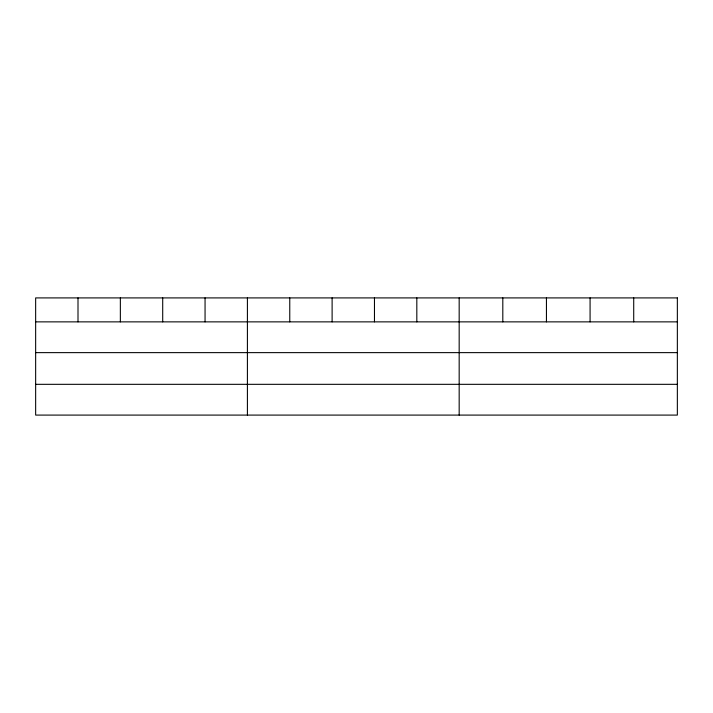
<?xml version="1.0" encoding="UTF-8"?>
<svg xmlns="http://www.w3.org/2000/svg" width="713" height="713" viewBox="0 0 713 713"><rect width="100%" height="100%" fill="white"/><g stroke="black" fill="none" stroke-linecap="round" stroke-linejoin="round"><path stroke-width="1.07" d="M35.65 321.866L677.35 321.866M35.65 352.632L677.35 352.632M35.65 384.325L677.35 384.325M633.714 297.909L633.714 321.866M590.079 297.909L590.079 321.866M546.443 297.909L546.443 321.866M502.808 297.909L502.808 321.866M459.172 297.909L459.172 415.091M416.82 297.909L416.82 321.866M374.468 297.909L374.468 321.866M332.115 297.909L332.115 321.866M289.763 297.909L289.763 321.866M247.411 297.909L247.411 415.091M205.059 297.909L205.059 321.866M162.707 297.909L162.707 321.866M120.354 297.909L120.354 321.866M78.002 297.909L78.002 321.866M677.35 297.909L35.65 297.909L35.65 415.091L677.35 415.091L677.35 297.909"/></g></svg>
